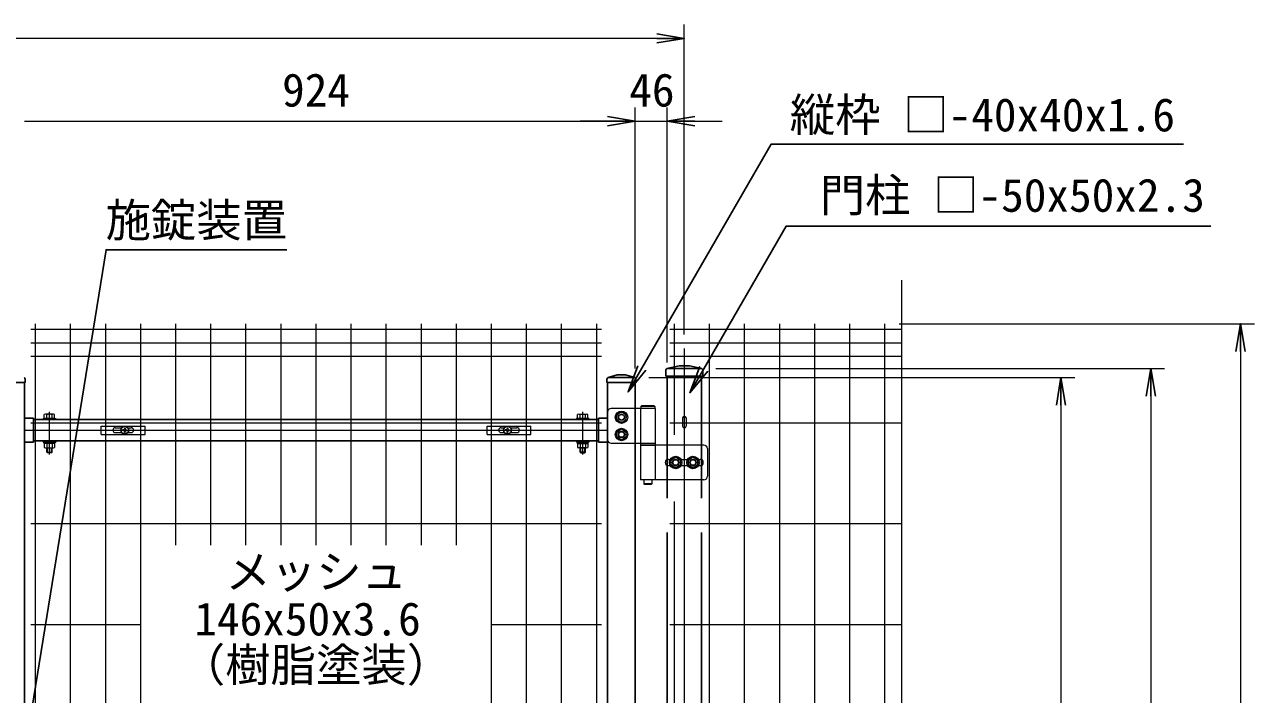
# Model space of a CAD drawing. Units: millimetres, scale not verified. Extents: x -10254 to -1854, y -2970 to 2970.
# Drawn here: x -5923 to -4143, y 656 to 1626 of the extents above; entities that cross this region are included whole.
import ezdxf
from ezdxf.enums import TextEntityAlignment as Align

# ---------------------------------------------------------------- set-up
doc = ezdxf.new("R2010")
doc.units = ezdxf.units.MM
doc.header["$LTSCALE"] = 30
doc.linetypes.add('USER1', pattern=[50.8, 31.75, -6.35, 6.35, -6.35])
for name, color, linetype, lineweight in [('0-3_D-STR-TXT', 7, 'Continuous', 13), ('0-4_D-BMK', 2, 'USER1', 13), ('0-5_D-STR3', 3, 'Continuous', 13), ('0-6_0', 7, 'Continuous', 25), ('0-7_D-STR-DIM', 7, 'Continuous', 13), ('0-8_D-STR1', 1, 'Continuous', 25), ('0-A_D-STR2', 7, 'Continuous', 13)]:
    doc.layers.add(name, color=color, linetype=linetype, lineweight=lineweight)
doc.styles.add('ＭＳ ゴシック', font='')
doc.styles.get('ＭＳ ゴシック').set_extended_font_data('MS Gothic')

# ---------------------------------------------------------------- blocks, each defined once
blk = doc.blocks.new('_Open')
at = {"layer": '0-6_0'}
blk.add_line((-30, 5), (0, 0), dxfattribs=at)
blk.add_lwpolyline([(-30, -5), (0, 0), (-30, 0)], dxfattribs=at)
blk = doc.blocks.new('A$C1aa64d16')
at = {"layer": '0-5_D-STR3'}
for p, q in [((-1019.6, 180), (885.4, 180)), ((-1019.6, -180), (-1019.6, 180)), ((-412.1, 105), (-136.9, 105)), ((-55.6, 12.5), (-94.5, 11.8)), ((-94.5, 11.8), (-94.5, -11.9)), ((-11.9, 94.5), (-12.5, 55.6)), ((-11.9, 94.5), (11.9, 94.5)), ((11.9, 94.5), (12.5, 55.6)), ((55.6, 12.5), (94.5, 11.8)), ((94.5, 11.8), (94.5, -11.9)), ((136.9, 105), (277.9, 105)), ((-412.1, -105), (-136.9, -105)), ((-55.6, -12.5), (-94.5, -11.9)), ((-11.9, -94.5), (-12.5, -55.6)), ((55.6, -12.5), (94.5, -11.9)), ((136.9, -105), (277.9, -105))]:
    blk.add_line(p, q, dxfattribs=at)
for points in [[(-1019.6, -180), (885.4, -180), (885.4, 180)], [(-11.9, -94.5), (11.9, -94.5), (12.5, -55.6)]]:
    blk.add_lwpolyline(points, dxfattribs=at)
for radius in [172.5, 157.5]:
    blk.add_circle((0, 0), radius, dxfattribs=at)
for centre, radius, start, end in [((-412.1, 0), 105, 90, 270), ((-57.2, 57.1), 44.6, 270, 0), ((57.2, 57.1), 44.6, 180, 270), ((277.9, 0), 105, 270, 90), ((-57.2, -57.1), 44.6, 0, 90), ((57.2, -57.1), 44.6, 90, 180)]:
    blk.add_arc(centre, radius, start, end, dxfattribs=at)
blk = doc.blocks.new('A$Cf29bf4b8')
at = {"layer": '0-5_D-STR3'}
for p, q in [((-885.5, 180), (1019.5, 180)), ((-885.5, -180), (-885.5, 180)), ((-278, 105), (-136.9, 105)), ((-55.6, 12.5), (-94.5, 11.8)), ((-94.5, 11.8), (-94.5, -11.9)), ((-11.9, 94.5), (-12.5, 55.6)), ((-11.9, 94.5), (11.9, 94.5)), ((11.9, 94.5), (12.5, 55.6)), ((55.6, 12.5), (94.5, 11.8)), ((94.5, 11.8), (94.5, -11.9)), ((136.9, 105), (412, 105)), ((-278, -105), (-136.9, -105)), ((-55.6, -12.5), (-94.5, -11.9)), ((-11.9, -94.5), (-12.5, -55.6)), ((55.6, -12.5), (94.5, -11.9)), ((136.9, -105), (412, -105))]:
    blk.add_line(p, q, dxfattribs=at)
for points in [[(-885.5, -180), (1019.5, -180), (1019.5, 180)], [(-11.9, -94.5), (11.9, -94.5), (12.5, -55.6)]]:
    blk.add_lwpolyline(points, dxfattribs=at)
for radius in [172.5, 157.5]:
    blk.add_circle((0, 0), radius, dxfattribs=at)
for centre, radius, start, end in [((-278, 0), 105, 90, 270), ((-57.2, 57.1), 44.6, 270, 0), ((57.2, 57.1), 44.6, 180, 270), ((412, 0), 105, 270, 90), ((-57.2, -57.1), 44.6, 0, 90), ((57.2, -57.1), 44.6, 90, 180)]:
    blk.add_arc(centre, radius, start, end, dxfattribs=at)
blk = doc.blocks.new('MLeader3')
at = {"layer": '0-3_D-STR-TXT', "lineweight": 25}
blk.add_line((-5023.46, 1125.51), (-5049.24, 1094.2), dxfattribs=at)
for points in [[(-5029.24, 1128.84), (-4841.92, 1453.29), (-4252.29, 1453.29), (-4245.09, 1453.29)], [(-5035.01, 1132.18), (-5049.24, 1094.2), (-5029.24, 1128.84)]]:
    blk.add_lwpolyline(points, dxfattribs=at)
blk = doc.blocks.new('MLeader4')
at = {"layer": '0-3_D-STR-TXT', "lineweight": 25}
blk.add_line((-4933.91, 1124.38), (-4959.68, 1093.07), dxfattribs=at)
for points in [[(-4939.68, 1127.71), (-4820.45, 1334.23), (-4212.61, 1334.23), (-4205.41, 1334.23)], [(-4945.45, 1131.04), (-4959.68, 1093.07), (-4939.68, 1127.71)]]:
    blk.add_lwpolyline(points, dxfattribs=at)
blk = doc.blocks.new('MLeader6')
at = {"layer": '0-3_D-STR-TXT', "lineweight": 25}
blk.add_line((-5929.84, 484.41), (-5942.8, 445.99), dxfattribs=at)
for points in [[(-5936.42, 485.48), (-5804.8, 1300.19), (-5557.51, 1300.19), (-5543.19, 1300.19)], [(-5943, 486.54), (-5942.8, 445.99), (-5936.42, 485.48)]]:
    blk.add_lwpolyline(points, dxfattribs=at)

msp = doc.modelspace()

# ---------------------------------------------------------------- linework, layer by layer
at = {"layer": '0-4_D-BMK'}
for p, q in [((-4967.8, 1157.26), (-4967.8, -771.71)), ((-5886.8, 1003.39), (-5886.8, 1065.48)), ((-5114.8, 1003.39), (-5114.8, 1065.48)), ((-5922.8, 1038.74), (-5078.8, 1038.74))]:
    msp.add_line(p, q, dxfattribs=at)
at = {"layer": '0-5_D-STR3'}
for p, q in [((-5009.8, 1069.99), (-5073.8, 1069.99)), ((-5031.4, 1069.99), (-5031.4, 1019.99)), ((-5029.6, 1073.99), (-5030.6, 1072.99)), ((-5010.6, 1069.99), (-5030.6, 1069.99)), ((-5011.6, 1073.99), (-5029.6, 1073.99)), ((-5011.6, 1073.99), (-5010.6, 1072.99)), ((-5010.6, 1072.99), (-5010.6, 1069.99)), ((-5009.8, 1069.99), (-5009.8, 1019.99)), ((-5895.8, 1055.84), (-5895.8, 1054.24)), ((-5895.8, 1055.84), (-5877.8, 1055.84)), ((-5895.8, 1054.24), (-5877.8, 1054.24)), ((-5894.3, 1055.84), (-5894.3, 1061.29)), ((-5879.3, 1055.84), (-5894.3, 1055.84)), ((-5881.17, 1061.84), (-5892.42, 1061.84)), ((-5890.55, 1055.84), (-5890.55, 1061.29)), ((-5883.05, 1055.84), (-5883.05, 1061.29)), ((-5879.3, 1055.84), (-5879.3, 1061.29)), ((-5877.8, 1055.84), (-5877.8, 1054.24)), ((-5123.8, 1055.84), (-5123.8, 1054.24)), ((-5105.8, 1055.84), (-5123.8, 1055.84)), ((-5105.8, 1054.24), (-5123.8, 1054.24)), ((-5122.3, 1055.84), (-5122.3, 1061.29)), ((-5122.3, 1055.84), (-5107.3, 1055.84)), ((-5120.43, 1061.84), (-5109.17, 1061.84)), ((-5118.55, 1055.84), (-5118.55, 1061.29)), ((-5111.05, 1055.84), (-5111.05, 1061.29)), ((-5107.3, 1055.84), (-5107.3, 1061.29)), ((-5105.8, 1055.84), (-5105.8, 1054.24)), ((-5078.8, 1064.99), (-5078.8, 1024.99)), ((-4970.4, 1056.71), (-4970.4, 1044.54)), ((-4965.2, 1056.71), (-4965.2, 1044.54)), ((-5895.8, 1023.24), (-5895.8, 1021.64)), ((-5895.8, 1023.24), (-5877.8, 1023.24)), ((-5895.8, 1021.64), (-5877.8, 1021.64)), ((-5894.3, 1019.64), (-5894.3, 1013.69)), ((-5890.55, 1019.64), (-5890.55, 1013.69)), ((-5886.42, 1019.64), (-5887.58, 1021.64)), ((-5885.73, 1019.64), (-5886.88, 1021.64)), ((-5883.05, 1019.64), (-5883.05, 1013.69)), ((-5879.3, 1019.64), (-5879.3, 1013.69)), ((-5877.8, 1023.24), (-5877.8, 1021.64)), ((-5123.8, 1023.24), (-5123.8, 1021.64)), ((-5105.8, 1023.24), (-5123.8, 1023.24)), ((-5105.8, 1021.64), (-5123.8, 1021.64)), ((-5122.3, 1019.64), (-5122.3, 1013.69)), ((-5118.55, 1019.64), (-5118.55, 1013.69)), ((-5115.87, 1019.64), (-5114.71, 1021.64)), ((-5115.17, 1019.64), (-5114.02, 1021.64)), ((-5111.05, 1019.64), (-5111.05, 1013.69)), ((-5107.3, 1019.64), (-5107.3, 1013.69)), ((-5105.8, 1023.24), (-5105.8, 1021.64)), ((-5073.8, 1019.99), (-5009.8, 1019.99)), ((-5031.4, 1016.99), (-5031.4, 966.99)), ((-4939.4, 1016.99), (-5031.4, 1016.99)), ((-5031.1, 1019.99), (-5010.1, 1019.99)), ((-5031.1, 1019.99), (-5031.1, 1016.99)), ((-5031.1, 1016.99), (-5010.1, 1016.99)), ((-5010.1, 1019.99), (-5010.1, 1016.99)), ((-5009.8, 1016.99), (-5009.8, 966.99)), ((-5892.42, 1013.14), (-5881.17, 1013.14)), ((-5890.8, 1006.84), (-5890.8, 1013.14)), ((-5890.8, 1006.84), (-5889.8, 1005.84)), ((-5890.8, 1006.84), (-5882.8, 1006.84)), ((-5889.8, 1005.84), (-5889.8, 1013.14)), ((-5883.8, 1005.84), (-5889.8, 1005.84)), ((-5883.8, 1005.84), (-5883.8, 1013.14)), ((-5883.8, 1005.84), (-5882.8, 1006.84)), ((-5882.8, 1006.84), (-5882.8, 1013.14)), ((-5109.17, 1013.14), (-5120.43, 1013.14)), ((-5118.8, 1006.84), (-5118.8, 1013.14)), ((-5117.8, 1005.84), (-5118.8, 1006.84)), ((-5110.8, 1006.84), (-5118.8, 1006.84)), ((-5117.8, 1005.84), (-5117.8, 1013.14)), ((-5117.8, 1005.84), (-5111.8, 1005.84)), ((-5111.8, 1005.84), (-5111.8, 1013.14)), ((-5110.8, 1006.84), (-5111.8, 1005.84)), ((-5110.8, 1006.84), (-5110.8, 1013.14)), ((-4934.4, 1011.99), (-4934.4, 971.99)), ((-4995.3, 991.99), (-4995, 991.99)), ((-4990.8, 996.49), (-4988.09, 996.49)), ((-4990.8, 987.49), (-4988.09, 987.49)), ((-4972.5, 996.49), (-4963.09, 996.49)), ((-4972.5, 987.49), (-4963.09, 987.49)), ((-4947.5, 996.49), (-4944.8, 996.49)), ((-4947.5, 987.49), (-4944.8, 987.49)), ((-4940.3, 991.99), (-4940, 991.99)), ((-4939.4, 966.99), (-5031.4, 966.99)), ((-5026.6, 966.99), (-5026.6, 960.99)), ((-5014.6, 966.99), (-5014.6, 960.99)), ((-5014.6, 960.99), (-5026.6, 960.99)), ((-5025.6, 959.99), (-5026.6, 960.99)), ((-5015.6, 959.99), (-5025.6, 959.99)), ((-5015.6, 959.99), (-5014.6, 960.99))]:
    msp.add_line(p, q, dxfattribs=at)
for points in [[(-5010.6, 1072.99), (-5030.6, 1072.99), (-5030.6, 1069.99)], [(-5879.1, 1019.64), (-5894.5, 1019.64), (-5894.5, 1021.64)], [(-5879.1, 1019.64), (-5879.1, 1021.64), (-5894.5, 1021.64)], [(-5122.5, 1019.64), (-5107.1, 1019.64), (-5107.1, 1021.64)], [(-5122.5, 1019.64), (-5122.5, 1021.64), (-5107.1, 1021.64)]]:
    msp.add_lwpolyline(points, dxfattribs=at)
for points in [[(-5058.8, 1065.59), (-5065.81, 1061.54), (-5065.81, 1053.44), (-5058.8, 1049.39), (-5051.78, 1053.44), (-5051.78, 1061.54)], [(-5058.8, 1040.59), (-5065.81, 1036.54), (-5065.81, 1028.44), (-5058.8, 1024.39), (-5051.78, 1028.44), (-5051.78, 1036.54)], [(-4980.3, 1000.09), (-4987.31, 996.04), (-4987.31, 987.94), (-4980.3, 983.89), (-4973.28, 987.94), (-4973.28, 996.04)], [(-4955.3, 1000.09), (-4962.31, 996.04), (-4962.31, 987.94), (-4955.3, 983.89), (-4948.28, 987.94), (-4948.28, 996.04)]]:
    msp.add_lwpolyline(points, close=True, dxfattribs=at)
for centre, radius in [((-5058.8, 1057.49), 9), ((-5058.8, 1057.49), 7.03), ((-5058.8, 1057.49), 4.5), ((-5058.8, 1057.49), 4), ((-5058.8, 1032.49), 9), ((-5058.8, 1032.49), 7.03), ((-5058.8, 1032.49), 4.5), ((-5058.8, 1032.49), 4), ((-4980.3, 991.99), 9), ((-4980.3, 991.99), 7.03), ((-4955.3, 991.99), 9), ((-4955.3, 991.99), 7.03), ((-4980.3, 991.99), 4.5), ((-4980.3, 991.99), 4), ((-4955.3, 991.99), 4.5), ((-4955.3, 991.99), 4)]:
    msp.add_circle(centre, radius, dxfattribs=at)
for centre, radius, start, end in [((-5073.8, 1064.99), 5, 90, 180), ((-5892.42, 1058.39), 3.46, 57.13278, 122.86722), ((-5886.8, 1048.85), 12.99, 73.22135, 106.77865), ((-5881.17, 1058.39), 3.46, 57.13278, 122.86722), ((-5120.43, 1058.39), 3.46, 57.13278, 122.86722), ((-5114.8, 1048.85), 12.99, 73.22135, 106.77865), ((-5109.17, 1058.39), 3.46, 57.13278, 122.86722), ((-4967.8, 1044.54), 2.6, 180, 0), ((-5073.8, 1024.99), 5, 180, 270), ((-4939.4, 1011.99), 5, 0, 90), ((-5892.42, 1016.59), 3.46, 237.13278, 302.86722), ((-5886.8, 1026.13), 12.99, 253.22135, 286.77865), ((-5881.17, 1016.59), 3.46, 237.13278, 302.86722), ((-5120.43, 1016.59), 3.46, 237.13278, 302.86722), ((-5114.8, 1026.13), 12.99, 253.22135, 286.77865), ((-5109.17, 1016.59), 3.46, 237.13278, 302.86722), ((-4990.8, 991.99), 4.5, 90, 180), ((-4990.8, 991.99), 4.5, 180, 270), ((-4944.8, 991.99), 4.5, 0, 90), ((-4944.8, 991.99), 4.5, 270, 0), ((-4939.4, 971.99), 5, 270, 0)]:
    msp.add_arc(centre, radius, start, end, dxfattribs=at)
msp.add_ellipse((-4967.8, 1056.69), major_axis=(-2.6, 0), ratio=0.649974, start_param=3.1415927, end_param=6.2831853, dxfattribs=at)
at = {"layer": '0-7_D-STR-DIM'}
for p, q in [((-4967.8, 1177.26), (-4967.8, 1626.36)), ((-5007.8, 1606.36), (-6927.8, 1606.36)), ((-5038.8, 1127.99), (-5038.8, 1506.36)), ((-5038.8, 1127.99), (-5038.8, 1506.36)), ((-4992.8, 1136.99), (-4992.8, 1506.36)), ((-5922.8, 1486.36), (-5078.8, 1486.36)), ((-5922.8, 1486.36), (-5882.8, 1486.36)), ((-5078.8, 1486.36), (-5118.8, 1486.36)), ((-5038.8, 1486.36), (-4992.8, 1486.36)), ((-4952.8, 1486.36), (-4912.8, 1486.36)), ((-4653.41, 1255.99), (-4653.41, -726.64)), ((-4656.56, 1192.99), (-4142.57, 1192.99)), ((-4162.57, 1152.99), (-4162.57, -567.01)), ((-4922.04, 1127.99), (-4272.57, 1127.99)), ((-5018.99, 1114.99), (-4402.57, 1114.99)), ((-4292.57, 1087.99), (-4292.57, -567.01)), ((-4422.57, 1074.99), (-4422.57, -537.01))]:
    msp.add_line(p, q, dxfattribs=at)
at = {"layer": '0-8_D-STR1'}
for p, q in [((-4994.64, 1125.99), (-4994.8, 1116.99)), ((-4994.64, 1125.99), (-4994.8, 1116.99)), ((-4975.3, 1131.99), (-4993.09, 1127.9)), ((-4975.3, 1131.99), (-4993.09, 1127.9)), ((-4942.89, 1127.99), (-4992.71, 1127.99)), ((-4975.3, 1131.99), (-4960.3, 1131.99)), ((-4960.3, 1131.99), (-4975.3, 1131.99)), ((-4960.3, 1131.99), (-4942.51, 1127.9)), ((-4960.3, 1131.99), (-4942.51, 1127.9)), ((-4940.96, 1125.99), (-4940.8, 1116.99)), ((-5921.8, 1107.99), (-5963.8, 1107.99)), ((-5922.8, 1107.99), (-5922.8, -577.01)), ((-5921.8, 1112.59), (-5921.8, 1107.99)), ((-5079.8, 1112.59), (-5079.8, 1107.99)), ((-5037.8, 1107.99), (-5079.8, 1107.99)), ((-5078.8, 1107.99), (-5078.8, -577.01)), ((-5078.11, 1114.88), (-5064.8, 1118.99)), ((-5039.84, 1114.99), (-5077.4, 1114.99)), ((-5052.8, 1118.99), (-5064.8, 1118.99)), ((-5039.49, 1114.88), (-5052.8, 1118.99)), ((-5037.8, 1112.59), (-5037.8, 1107.99)), ((-4994.8, 1116.99), (-4940.8, 1116.99)), ((-4940.8, 1116.99), (-4994.8, 1116.99)), ((-4992.8, 1116.99), (-4992.8, 940.49)), ((-4942.8, 1116.99), (-4942.8, 940.49)), ((-5922.8, 1056.24), (-5909.8, 1056.24)), ((-5909.8, 1056.24), (-5909.8, 1021.24)), ((-5909.8, 1054.24), (-5091.8, 1054.24)), ((-5091.8, 1056.24), (-5091.8, 1021.24)), ((-5078.8, 1056.24), (-5091.8, 1056.24)), ((-5922.8, 1021.24), (-5909.8, 1021.24)), ((-5909.8, 1023.24), (-5091.8, 1023.24)), ((-5078.8, 1021.24), (-5091.8, 1021.24)), ((-4992.8, 890.49), (-4992.8, -397.51)), ((-4942.8, 890.49), (-4942.8, -397.51))]:
    msp.add_line(p, q, dxfattribs=at)
msp.add_lwpolyline([(-5038.8, 1107.99), (-5038.8, -577.01), (-5078.8, -577.01)], dxfattribs=at)
for centre, radius, start, end in [((-4992.64, 1125.95), 2, 102.93782, 179), ((-4992.64, 1125.95), 2, 102.93782, 179), ((-4942.95, 1125.95), 2, 1, 77.06218), ((-5924.2, 1112.59), 2.4, 0, 72.84994), ((-5077.4, 1112.59), 2.4, 90, 180), ((-5040.2, 1112.59), 2.4, 0, 72.84994)]:
    msp.add_arc(centre, radius, start, end, dxfattribs=at)
at = {"layer": '0-A_D-STR2'}
for p, q in [((-5906.96, -577.01), (-5906.96, 1192.99)), ((-5856.19, -577.01), (-5856.19, 1192.99)), ((-5805.42, -577.01), (-5805.42, 1192.99)), ((-5754.65, -577.01), (-5754.65, 1192.99)), ((-5703.88, 872.12), (-5703.88, 1192.99)), ((-5653.11, 872.12), (-5653.11, 1192.99)), ((-5602.34, 872.12), (-5602.34, 1192.99)), ((-5551.57, 872.12), (-5551.57, 1192.99)), ((-5500.8, 872.12), (-5500.8, 1192.99)), ((-5450.03, 872.12), (-5450.03, 1192.99)), ((-5399.26, 872.12), (-5399.26, 1192.99)), ((-5348.49, 872.12), (-5348.49, 1192.99)), ((-5297.72, 872.12), (-5297.72, 1192.99)), ((-5246.95, -577.01), (-5246.95, 1192.99)), ((-5196.18, -577.01), (-5196.18, 1192.99)), ((-5145.41, -577.01), (-5145.41, 1192.99)), ((-5094.64, -577.01), (-5094.64, 1192.99)), ((-4982.02, 1032.19), (-4982.02, 1192.99)), ((-4931.25, -577.01), (-4931.25, 1192.99)), ((-4880.48, -577.01), (-4880.48, 1192.99)), ((-4829.71, -577.01), (-4829.71, 1192.99)), ((-4778.94, -577.01), (-4778.94, 1192.99)), ((-4728.17, -577.01), (-4728.17, 1192.99)), ((-4677.4, -577.01), (-4677.4, 1192.99)), ((-5087.64, 1184.56), (-5913.96, 1184.56)), ((-4653.41, 1184.56), (-4989, 1184.56)), ((-5087.64, 1164.99), (-5913.96, 1164.99)), ((-4653.41, 1164.99), (-4989, 1164.99)), ((-5087.64, 1145.42), (-5913.96, 1145.42)), ((-4653.41, 1145.42), (-4989, 1145.42)), ((-5087.64, 1048.99), (-5913.96, 1048.99)), ((-4653.41, 1048.99), (-4989, 1048.99)), ((-4982.02, -358.56), (-4982.02, 935.54)), ((-5087.64, 902.99), (-5913.96, 902.99)), ((-4653.41, 902.99), (-4989, 902.99)), ((-5754.65, 756.99), (-5913.96, 756.99)), ((-5087.64, 756.99), (-5246.95, 756.99)), ((-4653.41, 756.99), (-4989, 756.99))]:
    msp.add_line(p, q, dxfattribs=at)

# ---------------------------------------------------------------- block references
at = {"layer": '0-3_D-STR-TXT'}
for name in ['MLeader3', 'MLeader4', 'MLeader6']:
    msp.add_blockref(name, (0, 0), dxfattribs=at)
at = {"layer": '0-7_D-STR-DIM'}
for name, p, xscale, yscale in [('_Open', (-4967.8, 1606.36), 1.333333, 1.333333), ('_Open', (-5038.8, 1486.36), 1.333333, 1.333333), ('_Open', (-5038.8, 1486.36), 1.333333, 1.333333), ('A$C1aa64d16', (-5777.8, 1038.74), 0.03333333, 0.03333333), ('A$Cf29bf4b8', (-5223.8, 1038.74), 0.03333333, 0.03333333)]:
    msp.add_blockref(name, p, dxfattribs=dict(at, xscale=xscale, yscale=yscale))
at = {"layer": '0-7_D-STR-DIM', "xscale": 1.333333, "yscale": 1.333333}
for p, rotation in [((-4992.8, 1486.36), 180), ((-4162.57, 1192.99), 90), ((-4292.57, 1127.99), 90), ((-4422.57, 1114.99), 90)]:
    msp.add_blockref('_Open', p, dxfattribs=dict(at, rotation=rotation))

# ---------------------------------------------------------------- texts
at = {"layer": '0-3_D-STR-TXT', "style": 'ＭＳ ゴシック'}
for s, p in [('縦枠 □-40x40x1.6', (-4815.12, 1457.17)), ('門柱 □-50x50x2.3', (-4771.86, 1340.67)), ('施錠装置', (-5805.61, 1304.57)), ('メッシュ', (-5632.02, 795.17)), ('146x50x3.6', (-5677.05, 726.9)), ('（樹脂塗装）', (-5698.12, 660.25))]:
    msp.add_text(s, height=48.17, dxfattribs=at).set_placement(p, align=Align.BOTTOM_LEFT)
at = {"layer": '0-7_D-STR-DIM', "style": 'ＭＳ ゴシック'}
for s, p in [('924', (-5550.05, 1493.11)), ('46', (-5047.52, 1493.11))]:
    msp.add_text(s, height=48.17, dxfattribs=at).set_placement(p, align=Align.BOTTOM_LEFT)

doc.saveas('drawing.dxf')
